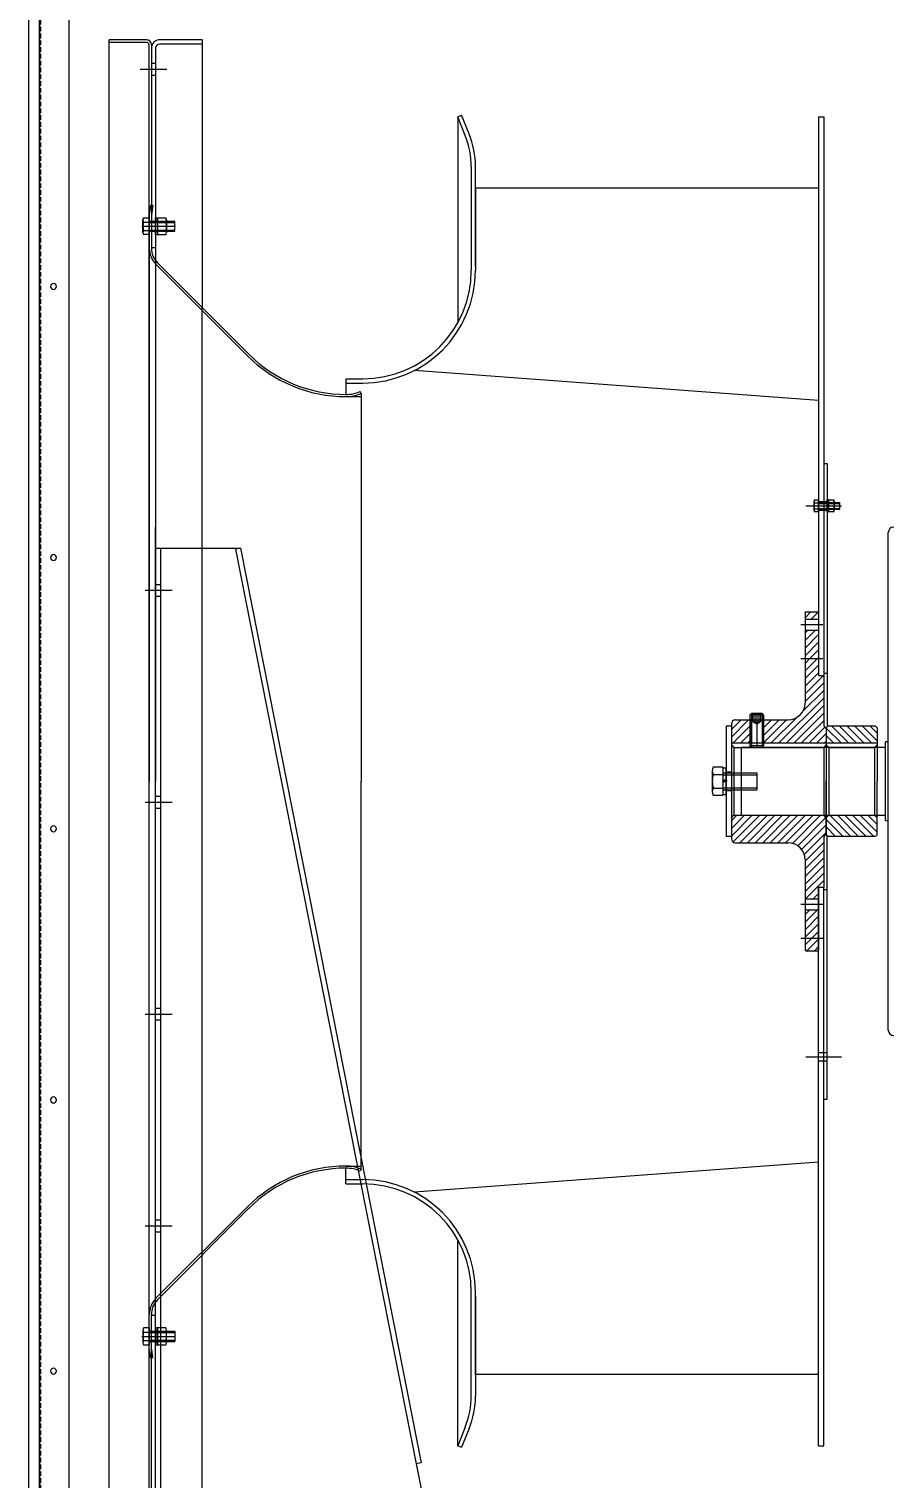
# Model space of a CAD drawing. Header units: millimetres. Extents: x -8864 to 19363, y -6016 to 13777.
# Drawn here: x 2225 to 3242, y 316 to 2027 of the extents above; entities that cross this region are included whole.
import ezdxf

# ---------------------------------------------------------------- set-up
doc = ezdxf.new("R2010")
doc.units = ezdxf.units.MM
doc.linetypes.add('CENTER2', pattern=[28.575, 19.05, -3.175, 3.175, -3.175])
doc.linetypes.add('HIDDEN', pattern=[0.375, 0.25, -0.125])
for name, color, linetype in [('CEN', 5, 'CENTER2'), ('Diffuser', 7, 'Continuous'), ('FanMotor', 7, 'Continuous'), ('McFrame', 7, 'Continuous')]:
    doc.layers.add(name, color=color, linetype=linetype)

# ---------------------------------------------------------------- blocks, each defined once
blk = doc.blocks.new('M500341001400315S-E-BN')
for p, q in [((44, 1964, 0), (0, 1964, 0)), ((0, 214, 0), (0, 1964, 0)), ((44, 1961, 0), (0, 1961, 0)), ((47, 1958, 0), (47, 220, 0)), ((50, 1958, 0), (50, 1954, 0)), ((50, 1954, 0), (50, 1718.2, 0)), ((55, 1954, 0), (55, 1703.4, 0)), ((110, 1964, 0), (60, 1964, 0)), ((110, 1959, 0), (60, 1959, 0)), ((110, 1964, 0), (110, 1959, 0)), ((110, 1959, 0), (110, 1648, 0)), ((55, 1936, 0), (50, 1936, 0)), ((68.3, 1929, 0), (36.7, 1929, 0)), ((55, 1922, 0), (50, 1922, 0)), ((411.5, 1873, 0), (416.1, 1874.9, 0)), ((420.4, 1851.1, 0), (411.5, 1873, 0)), ((411.5, 1873, 0), (411.5, 1630, 0)), ((425, 1852.9, 0), (416.1, 1874.9, 0)), ((837.5, 1873, 0), (837.5, 1214, 0)), ((837.5, 1873, 0), (843.5, 1873, 0)), ((843.5, 1873, 0), (843.5, 1214, 0)), ((427.5, 1814.3, 0), (427.5, 1692, 0)), ((432.5, 1696.6, 0), (432.5, 1814.3, 0)), ((837.5, 1789, 0), (432.5, 1789, 0)), ((432.5, 1789, 0), (432.5, 1692, 0)), ((49.1, 1769, 0), (47.5, 1757.8, 0)), ((49.1, 1769, 0), (51.6, 1769, 0)), ((51.6, 1769, 0), (50, 1757.5, 0)), ((40, 1736.6, 0), (40, 1751.4, 0)), ((40.7, 1753.9, 0), (47.5, 1753.9, 0)), ((40.7, 1749, 0), (47.5, 1749, 0)), ((47.5, 1757.8, 0), (47.5, 1089, 0)), ((47.5, 1734.1, 0), (47.5, 1753.9, 0)), ((47.5, 1750, 0), (77.5, 1750, 0)), ((47.5, 1748.5, 0), (77.5, 1748.5, 0)), ((50, 1757.8, 0), (50, 1718.2, 0)), ((55, 1750.5, 0), (55, 1754, 0)), ((55, 1754, 0), (57, 1754, 0)), ((55, 1750.5, 0), (57, 1750.5, 0)), ((55, 1737.5, 0), (55, 1750.5, 0)), ((55.6, 1750.5, 0), (57, 1751.9, 0)), ((57, 1754, 0), (57, 1750.5, 0)), ((57, 1751.5, 0), (57, 1736.5, 0)), ((57, 1750.5, 0), (57, 1737.5, 0)), ((57.7, 1754, 0), (67.1, 1754, 0)), ((67.1, 1749, 0), (57.7, 1749, 0)), ((67.8, 1751.5, 0), (67.8, 1736.5, 0)), ((77.5, 1738, 0), (77.5, 1750, 0)), ((38.5, 1744, 0), (62.2, 1744, 0)), ((39, 1744, 0), (78.5, 1744, 0)), ((40, 1744, 0), (40, 1744, 0)), ((40.7, 1739, 0), (47.5, 1739, 0)), ((47.5, 1734.1, 0), (40.7, 1734.1, 0)), ((47.5, 1739.5, 0), (77.5, 1739.5, 0)), ((47.5, 1738, 0), (77.5, 1738, 0)), ((54, 1744, 0), (58, 1744, 0)), ((55, 1734, 0), (55, 1737.5, 0)), ((55, 1737.5, 0), (57, 1737.5, 0)), ((57, 1734, 0), (55, 1734, 0)), ((56, 1744, 0), (68.8, 1744, 0)), ((56.9, 1734, 0), (57, 1734.1, 0)), ((57, 1737.5, 0), (57, 1734, 0)), ((67.1, 1739, 0), (57.7, 1739, 0)), ((67.1, 1734, 0), (57.7, 1734, 0)), ((50, 1719, 0), (55, 1719, 0)), ((55, 1703.4, 0), (55, 1089, 0)), ((55.4, 1699.1, 0), (163.4, 1591.1, 0)), ((57.2, 1700.9, 0), (165.1, 1592.9, 0)), ((110, 1089, 0), (110, 1648, 0)), ((279.5, 1564, 0), (279.5, 1545.5, 0)), ((279.5, 1564, 0), (299.5, 1564, 0)), ((279.5, 1559, 0), (299.5, 1559, 0)), ((837.5, 1538.5, 0), (360.5, 1573.8, 0)), ((279.6, 1543, 0), (297.5, 1543, 0)), ((297.5, 1546.7, 0), (296.5, 1549, 0)), ((297.5, 1546.7, 0), (297.5, 1089, 0)), ((843.5, 1464, 0), (847.5, 1464, 0)), ((847.5, 1464, 0), (847.5, 1154, 0)), ((832.7, 1421.1, 0), (837.5, 1421.1, 0)), ((837.5, 1406.9, 0), (837.5, 1421.1, 0)), ((847.5, 1418.2, 0), (847.5, 1421.5, 0)), ((847.5, 1421.5, 0), (849.1, 1421.5, 0)), ((847.5, 1421.5, 0), (847.5, 1421.5, 0)), ((849.1, 1421.5, 0), (849.1, 1418.2, 0)), ((849.7, 1421.2, 0), (855.3, 1421.2, 0)), ((822.6, 1414, 0), (864.4, 1414, 0)), ((831.2, 1414, 0), (863.5, 1414, 0)), ((832.2, 1408.7, 0), (832.2, 1419.3, 0)), ((832.2, 1414, 0), (832.2, 1414, 0)), ((832.7, 1417.5, 0), (837.5, 1417.5, 0)), ((832.7, 1410.4, 0), (837.5, 1410.4, 0)), ((837.5, 1406.9, 0), (832.7, 1406.9, 0)), ((837.5, 1419, 0), (847.5, 1419, 0)), ((837.5, 1418, 0), (862.5, 1418, 0)), ((837.5, 1416.9, 0), (862.5, 1416.9, 0)), ((837.5, 1411.1, 0), (862.5, 1411.1, 0)), ((837.5, 1410, 0), (862.5, 1410, 0)), ((837.5, 1409, 0), (847.5, 1409, 0)), ((846.5, 1414, 0), (850.1, 1414, 0)), ((847.5, 1418.2, 0), (849.1, 1418.2, 0)), ((847.5, 1409.8, 0), (847.5, 1418.2, 0)), ((847.5, 1406.5, 0), (847.5, 1409.8, 0)), ((847.5, 1409.8, 0), (849.1, 1409.8, 0)), ((847.5, 1406.5, 0), (849.1, 1408.1, 0)), ((849.1, 1406.5, 0), (847.5, 1406.5, 0)), ((848.1, 1414, 0), (856.9, 1414, 0)), ((849.1, 1419.4, 0), (849.1, 1408.6, 0)), ((849.1, 1418.2, 0), (849.1, 1409.8, 0)), ((849.1, 1409.8, 0), (849.1, 1406.5, 0)), ((855.3, 1417.6, 0), (849.7, 1417.6, 0)), ((855.3, 1410.4, 0), (849.7, 1410.4, 0)), ((855.3, 1406.8, 0), (849.7, 1406.8, 0)), ((855.9, 1419.4, 0), (855.9, 1408.6, 0)), ((862.5, 1410, 0), (862.5, 1418, 0)), ((55, 224, 0), (55, 1389, 0)), ((55, 474.6, 0), (55, 1364, 0)), ((55, 1364, 0), (155, 1364, 0)), ((61, 481, 0), (61, 1364, 0)), ((155, 1364, 0), (149.1, 1362.8, 0)), ((149.1, 1362.8, 0), (297.1, 614, 0)), ((155, 1364, 0), (303.3, 613.9, 0)), ((61, 1321, 0), (55, 1321, 0)), ((74.3, 1314, 0), (42.7, 1314, 0)), ((61, 1307, 0), (55, 1307, 0)), ((821.5, 1288, 0), (822.5, 1289, 0)), ((821.5, 1282.1, 0), (828.4, 1289, 0)), ((821.5, 1288, 0), (821.5, 1181.5, 0)), ((822.5, 1289, 0), (836.5, 1289, 0)), ((828.9, 1280.5, 0), (837, 1288.5, 0)), ((836.5, 1289, 0), (837.5, 1288, 0)), ((837.5, 1288, 0), (837.5, 1214, 0)), ((816.5, 1274, 0), (842.5, 1274, 0)), ((821.5, 1280.5, 0), (837.5, 1280.5, 0)), ((821.5, 1267.5, 0), (837.5, 1267.5, 0)), ((821.5, 1264.1, 0), (824.9, 1267.5, 0)), ((821.5, 1255.1, 0), (833.9, 1267.5, 0)), ((821.5, 1246.1, 0), (837.5, 1262.1, 0)), ((821.5, 1237.1, 0), (837.5, 1253.1, 0)), ((816.5, 1234, 0), (842.5, 1234, 0)), ((821.5, 1228.2, 0), (827.3, 1234, 0)), ((821.5, 1219.2, 0), (836.3, 1234, 0)), ((827.3, 1234, 0), (837.5, 1244.2, 0)), ((836.3, 1234, 0), (837.5, 1235.2, 0)), ((821.5, 1210.2, 0), (837.5, 1226.2, 0)), ((821.5, 1201.2, 0), (837.5, 1217.2, 0)), ((843.5, 1216.5, 0), (847.5, 1216.5, 0)), ((821.5, 1192.2, 0), (843.3, 1214, 0)), ((821.5, 1183.3, 0), (843.5, 1205.3, 0)), ((837.5, 1214, 0), (843.5, 1214, 0)), ((837.5, 1214, 0), (843.5, 1214, 0)), ((843.5, 1214, 0), (843.5, 1156.1, 0)), ((790.6, 1134.4, 0), (843.5, 1187.3, 0)), ((819, 1171.7, 0), (843.5, 1196.3, 0)), ((756.5, 1167.3, 0), (758.2, 1169, 0)), ((756.5, 1167.3, 0), (756.5, 1131, 0)), ((772.5, 1167.3, 0), (756.5, 1167.3, 0)), ((770.8, 1169, 0), (758.2, 1169, 0)), ((758.2, 1169, 0), (758.2, 1129.3, 0)), ((759.9, 1169, 0), (759.9, 1159.4, 0)), ((762.2, 1169, 0), (762.2, 1159.4, 0)), ((764.5, 1170, 0), (764.5, 1128, 0)), ((764.5, 1165.7, 0), (764.5, 1131.1, 0)), ((766.8, 1169, 0), (766.8, 1159.4, 0)), ((769.1, 1169, 0), (769.1, 1159.4, 0)), ((770.8, 1169, 0), (772.5, 1167.3, 0)), ((770.8, 1169, 0), (770.8, 1129.3, 0)), ((772.5, 1167.3, 0), (772.5, 1131, 0)), ((781.6, 1134.4, 0), (811.3, 1164, 0)), ((799.6, 1134.4, 0), (843.5, 1178.3, 0)), ((808.6, 1134.4, 0), (843.5, 1169.3, 0)), ((734.5, 1154, 0), (728.5, 1154, 0)), ((728.5, 1154, 0), (728.5, 1024, 0)), ((734.5, 1150.1, 0), (745.9, 1161.5, 0)), ((734.5, 1141.2, 0), (754.8, 1161.5, 0)), ((734.5, 1156.5, 0), (734.5, 1021.5, 0)), ((736.7, 1134.4, 0), (756.5, 1154.2, 0)), ((739.5, 1161.5, 0), (801.5, 1161.5, 0)), ((756.5, 1161.5, 0), (756.5, 1134.4, 0)), ((758, 1161.5, 0), (758, 1134.4, 0)), ((759.9, 1159.4, 0), (764.5, 1156.7, 0)), ((764.5, 1156.7, 0), (769.1, 1159.4, 0)), ((771, 1161.5, 0), (771, 1134.4, 0)), ((772.5, 1161.5, 0), (772.5, 1134.4, 0)), ((772.5, 1161.2, 0), (772.8, 1161.5, 0)), ((772.5, 1152.2, 0), (781.8, 1161.5, 0)), ((772.5, 1143.2, 0), (790.8, 1161.5, 0)), ((772.6, 1134.4, 0), (799.7, 1161.5, 0)), ((817.5, 1134.4, 0), (843.5, 1160.4, 0)), ((826.5, 1134.4, 0), (844.8, 1152.7, 0)), ((846.5, 1152, 0), (848.5, 1154, 0)), ((846.5, 1152, 0), (846.5, 1089, 0)), ((864, 1134.4, 0), (846.5, 1151.9, 0)), ((846.5, 1151.5, 0), (846.5, 1026.5, 0)), ((904.5, 1154, 0), (848.5, 1154, 0)), ((872.9, 1134.4, 0), (853.3, 1154, 0)), ((881.9, 1134.4, 0), (862.3, 1154, 0)), ((890.9, 1134.4, 0), (871.3, 1154, 0)), ((899.9, 1134.4, 0), (880.3, 1154, 0)), ((906.5, 1136.8, 0), (889.3, 1154, 0)), ((906.5, 1145.7, 0), (898.2, 1154, 0)), ((904.5, 1154, 0), (906.5, 1152, 0)), ((906.5, 1152, 0), (906.5, 1089, 0)), ((734.5, 1134.4, 0), (846.5, 1134.4, 0)), ((734.5, 1132, 0), (737.5, 1129, 0)), ((745.7, 1134.4, 0), (756.5, 1145.2, 0)), ((754.7, 1134.4, 0), (756.5, 1136.2, 0)), ((772.5, 1131, 0), (756.5, 1131, 0)), ((758.5, 1129, 0), (756.5, 1131, 0)), ((772.5, 1131, 0), (770.5, 1129, 0)), ((835.5, 1134.4, 0), (846.5, 1145.4, 0)), ((846.5, 1132, 0), (843.5, 1129, 0)), ((844.5, 1134.4, 0), (846.5, 1136.4, 0)), ((855, 1134.4, 0), (846.5, 1142.9, 0)), ((846.5, 1134.4, 0), (906.5, 1134.4, 0)), ((846.5, 1132, 0), (849.5, 1129, 0)), ((906.5, 1132, 0), (903.5, 1129, 0)), ((737.5, 1129, 0), (843.5, 1129, 0)), ((737.5, 1129, 0), (737.5, 1049, 0)), ((770.5, 1129, 0), (758.5, 1129, 0)), ((843.5, 1129, 0), (843.5, 1049, 0)), ((849.5, 1129, 0), (903.5, 1129, 0)), ((849.5, 1129, 0), (849.5, 1049, 0)), ((903.5, 1129, 0), (903.5, 1049, 0)), ((712, 1101.4, 0), (712, 1076.6, 0)), ((724.5, 1105.5, 0), (713.2, 1105.5, 0)), ((713.2, 1097.2, 0), (724.5, 1097.2, 0)), ((724.5, 1105.5, 0), (724.5, 1072.5, 0)), ((728.5, 1104.6, 0), (724.5, 1104.6, 0)), ((724.5, 1104.6, 0), (724.5, 1073.4, 0)), ((724.5, 1099, 0), (764.5, 1099, 0)), ((724.5, 1096.8, 0), (764.5, 1096.8, 0)), ((728.5, 1073.4, 0), (728.5, 1104.6, 0)), ((728.5, 1100, 0), (734.5, 1100, 0)), ((764.5, 1099, 0), (764.5, 1079, 0)), ((47.5, 420.2, 0), (47.5, 1089, 0)), ((110, 530, 0), (110, 1089, 0)), ((297.5, 631.3, 0), (297.5, 1089, 0)), ((712, 1089, 0), (712, 1089, 0)), ((713.2, 1080.8, 0), (724.5, 1080.8, 0)), ((729.5, 1089, 0), (723.5, 1089, 0)), ((728.5, 1091, 0), (724.5, 1089.4, 0)), ((728.5, 1089, 0), (724.5, 1087.4, 0)), ((724.5, 1081.2, 0), (764.5, 1081.2, 0)), ((724.5, 1079, 0), (764.5, 1079, 0)), ((728.5, 1078, 0), (734.5, 1078, 0)), ((846.5, 1026, 0), (846.5, 1089, 0)), ((906.5, 1026, 0), (906.5, 1089, 0)), ((74.3, 1064, 0), (42.7, 1064, 0)), ((61, 1071, 0), (55, 1071, 0)), ((713.2, 1072.5, 0), (724.5, 1072.5, 0)), ((724.5, 1073.4, 0), (728.5, 1073.4, 0)), ((61, 1057, 0), (55, 1057, 0)), ((734.5, 1046, 0), (737.5, 1049, 0)), ((734.5, 1042.4, 0), (741.1, 1049, 0)), ((734.5, 1033.4, 0), (750.1, 1049, 0)), ((734.5, 1024.4, 0), (759.1, 1049, 0)), ((736.5, 1017.5, 0), (768.1, 1049, 0)), ((737.5, 1049, 0), (843.5, 1049, 0)), ((744.5, 1016.5, 0), (777, 1049, 0)), ((753.5, 1016.5, 0), (786, 1049, 0)), ((762.5, 1016.5, 0), (795, 1049, 0)), ((771.5, 1016.5, 0), (804, 1049, 0)), ((780.5, 1016.5, 0), (813, 1049, 0)), ((789.4, 1016.5, 0), (821.9, 1049, 0)), ((798.4, 1016.5, 0), (830.9, 1049, 0)), ((806.7, 1015.8, 0), (839.9, 1049, 0)), ((812.8, 1013, 0), (846.2, 1046.3, 0)), ((846.5, 1046, 0), (843.5, 1049, 0)), ((846.5, 1046, 0), (849.5, 1049, 0)), ((866.6, 1024, 0), (846.5, 1044.1, 0)), ((849.5, 1049, 0), (903.5, 1049, 0)), ((875.6, 1024, 0), (850.6, 1049, 0)), ((884.6, 1024, 0), (859.6, 1049, 0)), ((893.5, 1024, 0), (868.5, 1049, 0)), ((902.5, 1024, 0), (877.5, 1049, 0)), ((906.5, 1029, 0), (886.5, 1049, 0)), ((906.5, 1038, 0), (895.5, 1049, 0)), ((906.5, 1046, 0), (903.5, 1049, 0)), ((817.4, 1008.6, 0), (846.5, 1037.6, 0)), ((820.5, 1002.7, 0), (846.5, 1028.7, 0)), ((857.6, 1024, 0), (846.5, 1035.1, 0)), ((734.5, 1024, 0), (728.5, 1024, 0)), ((739.5, 1016.5, 0), (801.5, 1016.5, 0)), ((821.5, 994.7, 0), (843.5, 1016.7, 0)), ((843.5, 1021.9, 0), (843.5, 964, 0)), ((848.6, 1024, 0), (846.5, 1026.1, 0)), ((846.5, 1026, 0), (848.5, 1024, 0)), ((847.5, 714, 0), (847.5, 1024, 0)), ((904.5, 1024, 0), (848.5, 1024, 0)), ((904.5, 1024, 0), (906.5, 1026, 0)), ((821.5, 985.7, 0), (843.5, 1007.7, 0)), ((821.5, 976.7, 0), (843.5, 998.7, 0)), ((821.5, 996.5, 0), (821.5, 890, 0)), ((821.5, 967.7, 0), (843.5, 989.7, 0)), ((821.5, 958.8, 0), (843.5, 980.8, 0)), ((822.2, 950.5, 0), (843.5, 971.8, 0)), ((837.5, 305, 0), (837.5, 964, 0)), ((837.5, 964, 0), (843.5, 964, 0)), ((837.5, 964, 0), (843.5, 964, 0)), ((837.5, 964, 0), (837.5, 890, 0)), ((843.5, 305, 0), (843.5, 964, 0)), ((843.5, 961.5, 0), (847.5, 961.5, 0)), ((816.5, 944, 0), (842.5, 944, 0)), ((821.5, 950.5, 0), (837.5, 950.5, 0)), ((831.2, 950.5, 0), (837.5, 956.8, 0)), ((821.5, 937.5, 0), (837.5, 937.5, 0)), ((821.5, 931.8, 0), (827.2, 937.5, 0)), ((821.5, 922.8, 0), (836.2, 937.5, 0)), ((821.5, 913.9, 0), (837.5, 929.9, 0)), ((821.5, 904.9, 0), (837.5, 920.9, 0)), ((829.6, 904, 0), (837.5, 911.9, 0)), ((816.5, 904, 0), (842.5, 904, 0)), ((821.5, 895.9, 0), (829.6, 904, 0)), ((821.5, 890, 0), (822.5, 889, 0)), ((823.6, 889, 0), (837.5, 902.9, 0)), ((832.6, 889, 0), (837.5, 893.9, 0)), ((836.5, 889, 0), (837.5, 890, 0)), ((822.5, 889, 0), (836.5, 889, 0)), ((74.3, 814, 0), (42.7, 814, 0)), ((61, 821, 0), (55, 821, 0)), ((61, 807, 0), (55, 807, 0)), ((822.6, 764, 0), (864.4, 764, 0)), ((837.5, 769, 0), (847.5, 769, 0)), ((837.5, 759, 0), (847.5, 759, 0)), ((843.5, 714, 0), (847.5, 714, 0)), ((279.6, 635, 0), (297.5, 635, 0)), ((837.5, 639.5, 0), (360.5, 604.2, 0)), ((279.5, 614, 0), (279.5, 632.5, 0)), ((279.5, 619, 0), (299.5, 619, 0)), ((297.5, 631.3, 0), (296.5, 629, 0)), ((279.5, 614, 0), (299.5, 614, 0)), ((297.1, 614, 0), (362.4, 283.7, 0)), ((303.3, 613.9, 0), (368.3, 284.9, 0)), ((55.4, 478.9, 0), (163.4, 586.9, 0)), ((57.2, 477.1, 0), (165.1, 585.1, 0)), ((61, 571, 0), (55, 571, 0)), ((74.3, 564, 0), (42.7, 564, 0)), ((61, 557, 0), (55, 557, 0)), ((411.5, 305, 0), (411.5, 548, 0)), ((110, 219, 0), (110, 530, 0)), ((61, 226, 0), (61, 481, 0)), ((427.5, 363.7, 0), (427.5, 486, 0)), ((432.5, 389, 0), (432.5, 486, 0)), ((432.5, 481.4, 0), (432.5, 363.7, 0)), ((55, 224, 0), (55, 474.6, 0)), ((55, 226, 0), (55, 474.6, 0)), ((50, 420.2, 0), (50, 459.8, 0)), ((50, 224, 0), (50, 459.8, 0)), ((50, 459, 0), (55, 459, 0)), ((38.5, 434, 0), (62.2, 434, 0)), ((39, 434, 0), (78.5, 434, 0)), ((40, 441.4, 0), (40, 426.6, 0)), ((40, 434, 0), (40, 434, 0)), ((47.5, 443.9, 0), (40.7, 443.9, 0)), ((40.7, 439, 0), (47.5, 439, 0)), ((40.7, 429, 0), (47.5, 429, 0)), ((47.5, 443.9, 0), (47.5, 424.1, 0)), ((47.5, 440, 0), (77.5, 440, 0)), ((47.5, 438.5, 0), (77.5, 438.5, 0)), ((47.5, 429.5, 0), (77.5, 429.5, 0)), ((47.5, 428, 0), (77.5, 428, 0)), ((54, 434, 0), (58, 434, 0)), ((57, 444, 0), (55, 444, 0)), ((55, 444, 0), (55, 440.5, 0)), ((55, 440.5, 0), (57, 440.5, 0)), ((55, 440.5, 0), (55, 427.5, 0)), ((56, 434, 0), (68.8, 434, 0)), ((56.9, 444, 0), (57, 443.9, 0)), ((57, 440.5, 0), (57, 444, 0)), ((57, 426.5, 0), (57, 441.5, 0)), ((57, 427.5, 0), (57, 440.5, 0)), ((67.1, 444, 0), (57.7, 444, 0)), ((67.1, 439, 0), (57.7, 439, 0)), ((67.1, 429, 0), (57.7, 429, 0)), ((67.8, 426.5, 0), (67.8, 441.5, 0)), ((77.5, 440, 0), (77.5, 428, 0)), ((40.7, 424.1, 0), (47.5, 424.1, 0)), ((49.1, 409, 0), (47.5, 420.2, 0)), ((51.6, 409, 0), (50, 420.5, 0)), ((55, 427.5, 0), (55, 424, 0)), ((55, 427.5, 0), (57, 427.5, 0)), ((55, 424, 0), (57, 424, 0)), ((55.6, 427.5, 0), (57, 426.1, 0)), ((57, 424, 0), (57, 427.5, 0)), ((57.7, 424, 0), (67.1, 424, 0)), ((49.1, 409, 0), (51.6, 409, 0)), ((837.5, 389, 0), (432.5, 389, 0)), ((420.4, 326.9, 0), (411.5, 305, 0)), ((425, 325.1, 0), (416.1, 303.1, 0)), ((411.5, 305, 0), (416.1, 303.1, 0)), ((837.5, 305, 0), (843.5, 305, 0)), ((368.3, 284.9, 0), (362.4, 283.7, 0)), ((362.4, 283.7, 0), (375, 220, 0))]:
    blk.add_line(p, q)
at = {"color": 7, "linetype": 'Continuous'}
for p, q in [((919.7, 795.5, 0), (919.7, 1382.6, 0)), ((916.5, 1042.6, 0), (916.5, 1135.4, 0)), ((919.7, 1135.4, 0), (916.5, 1135.4, 0)), ((916.5, 1129, 0), (746.5, 1129, 0)), ((746.5, 1049, 0), (746.5, 1129, 0)), ((746.5, 1049, 0), (916.5, 1049, 0)), ((916.5, 1042.6, 0), (919.7, 1042.6, 0))]:
    blk.add_line(p, q, dxfattribs=at)
for centre, radius, start, end in [((44, 1958, 0), 6, 0, 90), ((44, 1958, 0), 3, 0, 90), ((60, 1954, 0), 10, 90, 180), ((60, 1954, 0), 5, 90, 180), ((329.5, 1814.3, 0), 98, 0, 22), ((329.5, 1814.3, 0), 103, 0, 22), ((44.8, 1751.4, 0), 4.76, 148.5942, 211.4058), ((58, 1744, 0), 18, 163.9966, 196.0034), ((61.8, 1751.5, 0), 4.77, 148.3126, 211.6874), ((75, 1744, 0), 18, 163.8475, 196.1525), ((63, 1751.5, 0), 4.77, 328.3126, 31.6874), ((49.8, 1744, 0), 18, 343.8475, 16.1525), ((44.8, 1736.6, 0), 4.76, 148.5942, 211.4058), ((61.8, 1736.5, 0), 4.77, 148.3126, 211.6874), ((63, 1736.5, 0), 4.77, 328.3126, 31.6874), ((74.5, 1718.2, 0), 27, 180, 225), ((74.5, 1718.2, 0), 24.5, 180, 225), ((299.5, 1692, 0), 133, 270, 0), ((299.5, 1692, 0), 128, 270, 0), ((279.6, 1707.5, 0), 162, 225, 270), ((279.6, 1707.5, 0), 164.5, 225, 270), ((279.6, 1588, 0), 42.5, 270, 293.3771), ((279.6, 1588, 0), 45, 270, 293.3771), ((835.4, 1419.3, 0), 3.2, 146.3278, 213.6722), ((852.3, 1419.4, 0), 3.21, 145.9063, 214.0937), ((852.7, 1419.4, 0), 3.21, 325.9063, 34.0937), ((844.2, 1414, 0), 12, 162.7925, 197.2075), ((835.4, 1408.7, 0), 3.2, 146.3278, 213.6722), ((861.1, 1414, 0), 12, 162.5674, 197.4326), ((852.3, 1408.6, 0), 3.21, 145.9063, 214.0937), ((843.9, 1414, 0), 12, 342.5674, 17.4326), ((852.7, 1408.6, 0), 3.21, 325.9063, 34.0937), ((801.5, 1181.5, 0), 20, 270, 0), ((739.5, 1156.5, 0), 5, 90, 180), ((761, 1160.9, 0), 1.89, 232.1211, 307.8789), ((764.5, 1165.9, 0), 6.95, 250.5288, 289.4712), ((768, 1160.9, 0), 1.89, 232.1211, 307.8789), ((848.5, 1156.1, 0), 5, 180, 246.4218), ((719.9, 1101.4, 0), 7.93, 148.7194, 211.2806), ((742, 1089, 0), 30, 164.0628, 195.9372), ((719.9, 1076.6, 0), 7.93, 148.7194, 211.2806), ((739.5, 1021.5, 0), 5, 180, 270), ((801.5, 996.5, 0), 20, 0, 90), ((848.5, 1021.9, 0), 5, 113.5782, 180), ((279.6, 470.5, 0), 164.5, 90, 135), ((279.6, 590, 0), 45, 66.6229, 90), ((279.6, 470.5, 0), 162, 90, 135), ((279.6, 590, 0), 42.5, 66.6229, 90), ((299.5, 486, 0), 133, 0, 90), ((299.5, 486, 0), 128, 0, 90), ((74.5, 459.8, 0), 27, 135, 180), ((74.5, 459.8, 0), 24.5, 135, 180), ((44.8, 441.4, 0), 4.76, 148.5942, 211.4058), ((58, 434, 0), 18, 163.9966, 196.0034), ((44.8, 426.6, 0), 4.76, 148.5942, 211.4058), ((61.8, 441.5, 0), 4.77, 148.3126, 211.6874), ((75, 434, 0), 18, 163.8475, 196.1525), ((61.8, 426.5, 0), 4.77, 148.3126, 211.6874), ((63, 441.5, 0), 4.77, 328.3126, 31.6874), ((49.8, 434, 0), 18, 343.8475, 16.1525), ((63, 426.5, 0), 4.77, 328.3126, 31.6874), ((329.5, 363.7, 0), 98, 338, 0), ((329.5, 363.7, 0), 103, 338, 0)]:
    blk.add_arc(centre, radius, start, end)
for centre, start, end in [((926.2, 1382.6, 0), 90, 180), ((926.2, 795.5, 0), 180, 270)]:
    blk.add_arc(centre, 6.46, start, end, dxfattribs=at)
blk = doc.blocks.new('Diffuser26E')
at = {"linetype": 'ByBlock'}
for p, q in [((0, 3280, 0), (0, 0, 0)), ((35, 3280, 0), (35, 0, 0))]:
    blk.add_line(p, q, dxfattribs=at)
for centre in [(18, 1673, 0), (18, 1353, 0), (18, 1033, 0), (18, 713, 0), (18, 393, 0)]:
    blk.add_circle(centre, 3.5, dxfattribs=at)
at = {"layer": 'CEN', "linetype": 'HIDDEN'}
blk.add_line((33.5, 3278.5, 0), (33.5, 1.5, 0), dxfattribs=at)

msp = doc.modelspace()

# ---------------------------------------------------------------- linework, layer by layer
at = {"layer": 'McFrame', "color": 5}
msp.add_line((2225, 12), (2225, 3368), dxfattribs=at)

# ---------------------------------------------------------------- block references
at = {"layer": 'Diffuser', "extrusion": (1.22461e-16, 0, -1)}
msp.add_blockref('Diffuser26E', (-2272, 50), dxfattribs=at)
at = {"layer": 'FanMotor'}
msp.add_blockref('M500341001400315S-E-BN', (2319.5, 50), dxfattribs=at)

doc.saveas('drawing.dxf')
